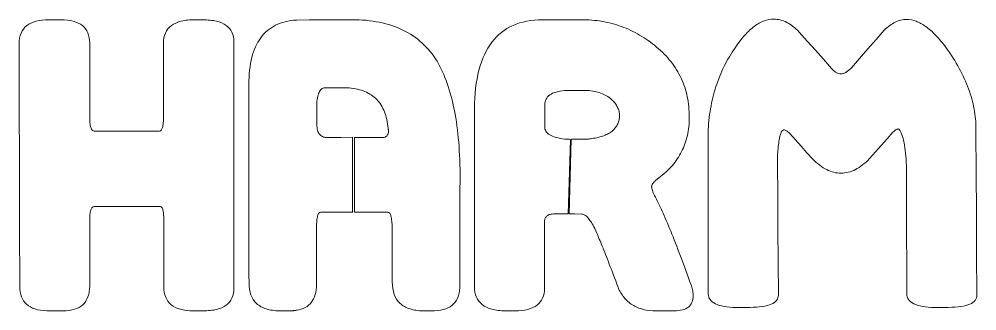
# Model space of a CAD drawing. Header units: millimetres. Extents: x 8 to 95, y 4 to 126.
# Drawn here: x 81.08 to 87.3, y 61.19 to 63.08 of the extents above; entities that cross this region are included whole.
import ezdxf

# ---------------------------------------------------------------- set-up
doc = ezdxf.new("R2010")
doc.units = ezdxf.units.MM
doc.header["$MEASUREMENT"] = 0
doc.layers.add('text outlines', color=7, linetype='Continuous', lineweight=0)

# ---------------------------------------------------------------- blocks, each defined once
blk = doc.blocks.new('Block_12')
at = {"layer": 'text outlines', "color": 7, "lineweight": 9}
for points, knots in [([(81.5366, 61.3486), (81.5365, 61.322), (81.5327, 61.2987), (81.5253, 61.2787), (81.518, 61.2587), (81.507, 61.2421), (81.4924, 61.2287), (81.4779, 61.2154), (81.4597, 61.2054), (81.438, 61.1987), (81.4162, 61.1921), (81.3909, 61.1887), (81.362, 61.1887), (81.362, 61.1887), (81.3361, 61.1887), (81.3361, 61.1887), (81.3361, 61.1887), (81.3103, 61.1887), (81.3103, 61.1887), (81.3103, 61.1887), (81.2844, 61.1887), (81.2844, 61.1887), (81.2844, 61.1887), (81.2586, 61.1887), (81.2586, 61.1887), (81.2293, 61.1898), (81.2037, 61.194), (81.1817, 61.2011), (81.1598, 61.2083), (81.1415, 61.2185), (81.1268, 61.2317), (81.1122, 61.2449), (81.1012, 61.2612), (81.0939, 61.2805), (81.0866, 61.2998), (81.0829, 61.3221), (81.0829, 61.3475), (81.0829, 61.3475), (81.0819, 61.7417), (81.0819, 61.7417), (81.0819, 61.7417), (81.0808, 62.1358), (81.0808, 62.1358), (81.0808, 62.1358), (81.0798, 62.5299), (81.0798, 62.5299), (81.0798, 62.5299), (81.0788, 62.924), (81.0788, 62.924), (81.0788, 62.9499), (81.0828, 62.9726), (81.091, 62.992), (81.0991, 63.0115), (81.1113, 63.0277), (81.1276, 63.0406), (81.1439, 63.0535), (81.1642, 63.0632), (81.1886, 63.0697), (81.2131, 63.0762), (81.2416, 63.0794), (81.2741, 63.0794), (81.2741, 63.0794), (81.2925, 63.0791), (81.2925, 63.0791), (81.2925, 63.0791), (81.3108, 63.0789), (81.3108, 63.0789), (81.3108, 63.0789), (81.3291, 63.0786), (81.3291, 63.0786), (81.3291, 63.0786), (81.3475, 63.0784), (81.3475, 63.0784), (81.379, 63.0784), (81.4066, 63.0752), (81.4302, 63.0689), (81.4539, 63.0626), (81.4736, 63.0532), (81.4893, 63.0406), (81.5051, 63.028), (81.5169, 63.0122), (81.5248, 62.9933), (81.5327, 62.9744), (81.5366, 62.9524), (81.5366, 62.9271), (81.5366, 62.9271), (81.5366, 62.8084), (81.5366, 62.8084), (81.5366, 62.8084), (81.5366, 62.6896), (81.5366, 62.6896), (81.5366, 62.6896), (81.5366, 62.5708), (81.5366, 62.5708), (81.5366, 62.5708), (81.5366, 62.452), (81.5366, 62.452), (81.5366, 62.436), (81.5372, 62.422), (81.5384, 62.41), (81.5395, 62.398), (81.5413, 62.388), (81.5436, 62.38), (81.546, 62.3719), (81.5489, 62.3659), (81.5525, 62.3619), (81.556, 62.3579), (81.5601, 62.3559), (81.5649, 62.3559), (81.5649, 62.3559), (81.6711, 62.3559), (81.6711, 62.3559), (81.6711, 62.3559), (81.7773, 62.3559), (81.7773, 62.3559), (81.7773, 62.3559), (81.8835, 62.3559), (81.8835, 62.3559), (81.8835, 62.3559), (81.9897, 62.3559), (81.9897, 62.3559), (81.994, 62.3559), (81.9979, 62.358), (82.0012, 62.362), (82.0044, 62.366), (82.0072, 62.3721), (82.0093, 62.3802), (82.0115, 62.3883), (82.0131, 62.3984), (82.0142, 62.4106), (82.0153, 62.4227), (82.0158, 62.4369), (82.0158, 62.4531), (82.0158, 62.4531), (82.0158, 62.5711), (82.0158, 62.5711), (82.0158, 62.5711), (82.0158, 62.6891), (82.0158, 62.6891), (82.0158, 62.6891), (82.0158, 62.8071), (82.0158, 62.8071), (82.0158, 62.8071), (82.0158, 62.9251), (82.0158, 62.9251), (82.0158, 62.9508), (82.0201, 62.9733), (82.0286, 62.9926), (82.0372, 63.0119), (82.0499, 63.028), (82.067, 63.0409), (82.0841, 63.0537), (82.1054, 63.0633), (82.1309, 63.0698), (82.1565, 63.0762), (82.1864, 63.0794), (82.2205, 63.0794), (82.2205, 63.0794), (82.2219, 63.0794), (82.2219, 63.0794), (82.2219, 63.0794), (82.2234, 63.0794), (82.2234, 63.0794), (82.2234, 63.0794), (82.2249, 63.0794), (82.2249, 63.0794), (82.2249, 63.0794), (82.2263, 63.0794), (82.2263, 63.0794), (82.2263, 63.0794), (82.236, 63.0791), (82.236, 63.0791), (82.236, 63.0791), (82.2456, 63.0789), (82.2456, 63.0789), (82.2456, 63.0789), (82.2553, 63.0786), (82.2553, 63.0786), (82.2553, 63.0786), (82.2649, 63.0784), (82.2649, 63.0784), (82.2649, 63.0784), (82.2664, 63.0784), (82.2664, 63.0784), (82.2664, 63.0784), (82.2678, 63.0784), (82.2678, 63.0784), (82.2678, 63.0784), (82.2693, 63.0784), (82.2693, 63.0784), (82.2693, 63.0784), (82.2708, 63.0784), (82.2708, 63.0784), (82.3045, 63.0784), (82.3339, 63.0754), (82.3591, 63.0694), (82.3844, 63.0634), (82.4054, 63.0544), (82.4222, 63.0424), (82.439, 63.0305), (82.4517, 63.0155), (82.4601, 62.9976), (82.4685, 62.9796), (82.4727, 62.9586), (82.4727, 62.9347), (82.4727, 62.9347), (82.4727, 62.5347), (82.4727, 62.5347), (82.4727, 62.5347), (82.4727, 62.1348), (82.4727, 62.1348), (82.4727, 62.1348), (82.4727, 61.7348), (82.4727, 61.7348), (82.4727, 61.7348), (82.4727, 61.3348), (82.4727, 61.3348), (82.4727, 61.3105), (82.4685, 61.2892), (82.4601, 61.271), (82.4518, 61.2527), (82.4392, 61.2375), (82.4225, 61.2253), (82.4058, 61.2131), (82.3848, 61.204), (82.3597, 61.1979), (82.3346, 61.1918), (82.3053, 61.1887), (82.2718, 61.1887), (82.2718, 61.1887), (82.2561, 61.1887), (82.2561, 61.1887), (82.2561, 61.1887), (82.2405, 61.1887), (82.2405, 61.1887), (82.2405, 61.1887), (82.2248, 61.1887), (82.2248, 61.1887), (82.2248, 61.1887), (82.2091, 61.1887), (82.2091, 61.1887), (82.1773, 61.1889), (82.1495, 61.1923), (82.1257, 61.199), (82.1018, 61.2057), (82.0819, 61.2156), (82.066, 61.2287), (82.05, 61.2419), (82.0381, 61.2583), (82.03, 61.2779), (82.022, 61.2975), (82.018, 61.3204), (82.0179, 61.3465), (82.0179, 61.3465), (82.0179, 61.4523), (82.0179, 61.4523), (82.0179, 61.4523), (82.0179, 61.558), (82.0179, 61.558), (82.0179, 61.558), (82.0179, 61.6638), (82.0179, 61.6638), (82.0179, 61.6638), (82.0179, 61.7696), (82.0179, 61.7696), (82.0179, 61.7857), (82.0175, 61.7998), (82.0166, 61.8118), (82.0157, 61.8239), (82.0143, 61.8339), (82.0125, 61.842), (82.0107, 61.85), (82.0085, 61.856), (82.0058, 61.86), (82.0032, 61.864), (82.0001, 61.866), (81.9965, 61.866), (81.9965, 61.866), (81.8891, 61.866), (81.8891, 61.866), (81.8891, 61.866), (81.7816, 61.866), (81.7816, 61.866), (81.7816, 61.866), (81.6741, 61.866), (81.6741, 61.866), (81.6741, 61.866), (81.5666, 61.866), (81.5666, 61.866), (81.5616, 61.866), (81.5572, 61.8641), (81.5535, 61.8603), (81.5497, 61.8566), (81.5466, 61.8509), (81.5441, 61.8433), (81.5416, 61.8357), (81.5397, 61.8262), (81.5385, 61.8149), (81.5372, 61.8035), (81.5366, 61.7902), (81.5366, 61.7751), (81.5366, 61.7751), (81.5366, 61.6685), (81.5366, 61.6685), (81.5366, 61.6685), (81.5366, 61.5618), (81.5366, 61.5618), (81.5366, 61.5618), (81.5366, 61.4552), (81.5366, 61.4552), (81.5366, 61.4552), (81.5366, 61.3486), (81.5366, 61.3486)], [0, 0, 0, 0, 1, 1, 1, 2, 2, 2, 3, 3, 3, 4, 4, 4, 5, 5, 5, 6, 6, 6, 7, 7, 7, 8, 8, 8, 9, 9, 9, 10, 10, 10, 11, 11, 11, 12, 12, 12, 13, 13, 13, 14, 14, 14, 15, 15, 15, 16, 16, 16, 17, 17, 17, 18, 18, 18, 19, 19, 19, 20, 20, 20, 21, 21, 21, 22, 22, 22, 23, 23, 23, 24, 24, 24, 25, 25, 25, 26, 26, 26, 27, 27, 27, 28, 28, 28, 29, 29, 29, 30, 30, 30, 31, 31, 31, 32, 32, 32, 33, 33, 33, 34, 34, 34, 35, 35, 35, 36, 36, 36, 37, 37, 37, 38, 38, 38, 39, 39, 39, 40, 40, 40, 41, 41, 41, 42, 42, 42, 43, 43, 43, 44, 44, 44, 45, 45, 45, 46, 46, 46, 47, 47, 47, 48, 48, 48, 49, 49, 49, 50, 50, 50, 51, 51, 51, 52, 52, 52, 53, 53, 53, 54, 54, 54, 55, 55, 55, 56, 56, 56, 57, 57, 57, 58, 58, 58, 59, 59, 59, 60, 60, 60, 61, 61, 61, 62, 62, 62, 63, 63, 63, 64, 64, 64, 65, 65, 65, 66, 66, 66, 67, 67, 67, 68, 68, 68, 69, 69, 69, 70, 70, 70, 71, 71, 71, 72, 72, 72, 73, 73, 73, 74, 74, 74, 75, 75, 75, 76, 76, 76, 77, 77, 77, 78, 78, 78, 79, 79, 79, 80, 80, 80, 81, 81, 81, 82, 82, 82, 83, 83, 83, 84, 84, 84, 85, 85, 85, 86, 86, 86, 87, 87, 87, 88, 88, 88, 89, 89, 89, 90, 90, 90, 91, 91, 91, 92, 92, 92, 93, 93, 93, 94, 94, 94, 95, 95, 95, 96, 96, 96, 97, 97, 97, 98, 98, 98, 99, 99, 99, 100, 100, 100, 101, 101, 101, 102, 102, 102, 103, 103, 103, 104, 104, 104, 104]), ([(83.9323, 62.2839), (83.9261, 62.3578), (83.9168, 62.4265), (83.9044, 62.49), (83.892, 62.5536), (83.8765, 62.612), (83.8579, 62.6653), (83.8393, 62.7185), (83.8176, 62.7667), (83.7928, 62.8096), (83.7648, 62.8546), (83.7323, 62.8939), (83.6951, 62.9277), (83.658, 62.9614), (83.6163, 62.9895), (83.57, 63.012), (83.5238, 63.0344), (83.4729, 63.0513), (83.4175, 63.0625), (83.3621, 63.0738), (83.3021, 63.0794), (83.2375, 63.0794), (83.2375, 63.0794), (83.2332, 63.0794), (83.2332, 63.0794), (83.2332, 63.0794), (83.2289, 63.0794), (83.2289, 63.0794), (83.2289, 63.0794), (83.2245, 63.0794), (83.2245, 63.0794), (83.2245, 63.0794), (83.2202, 63.0794), (83.2202, 63.0794), (83.2202, 63.0794), (83.135, 63.0789), (83.135, 63.0789), (83.135, 63.0789), (83.0497, 63.0784), (83.0497, 63.0784), (83.0497, 63.0784), (82.9644, 63.0778), (82.9644, 63.0778), (82.9644, 63.0778), (82.8792, 63.0773), (82.8792, 63.0773), (82.8277, 63.0738), (82.7826, 63.0624), (82.744, 63.0432), (82.7054, 63.024), (82.6732, 62.997), (82.6474, 62.962), (82.6217, 62.9271), (82.6023, 62.8844), (82.5895, 62.8338), (82.5766, 62.7832), (82.5702, 62.7247), (82.5702, 62.6584), (82.5702, 62.6584), (82.5702, 62.4714), (82.5702, 62.4714), (82.5702, 62.4714), (82.5702, 62.2844), (82.5702, 62.2844), (82.5702, 62.2844), (82.5702, 62.0975), (82.5702, 62.0975), (82.5702, 62.0975), (82.5702, 61.9105), (82.5702, 61.9105), (82.5702, 61.9105), (82.5699, 61.9105), (82.5699, 61.9105), (82.5699, 61.9105), (82.5696, 61.9105), (82.5696, 61.9105), (82.5696, 61.9105), (82.5694, 61.9105), (82.5694, 61.9105), (82.5694, 61.9105), (82.5691, 61.9105), (82.5691, 61.9105), (82.5691, 61.9105), (82.5694, 61.8157), (82.5694, 61.8157), (82.5694, 61.8157), (82.5696, 61.721), (82.5696, 61.721), (82.5696, 61.721), (82.5699, 61.6263), (82.5699, 61.6263), (82.5699, 61.6263), (82.5702, 61.5315), (82.5702, 61.5315), (82.5702, 61.5315), (82.5704, 61.4927), (82.5704, 61.4927), (82.5704, 61.4927), (82.5707, 61.4538), (82.5707, 61.4538), (82.5707, 61.4538), (82.5709, 61.415), (82.5709, 61.415), (82.5709, 61.415), (82.5712, 61.3761), (82.5712, 61.3761), (82.5712, 61.3761), (82.5712, 61.3748), (82.5712, 61.3748), (82.5712, 61.3748), (82.5712, 61.3736), (82.5712, 61.3736), (82.5712, 61.3736), (82.5712, 61.3723), (82.5712, 61.3723), (82.5712, 61.3723), (82.5712, 61.371), (82.5712, 61.371), (82.5712, 61.3412), (82.5753, 61.315), (82.5835, 61.2925), (82.5918, 61.27), (82.6041, 61.2511), (82.6206, 61.2359), (82.6371, 61.2207), (82.6577, 61.2092), (82.6825, 61.2013), (82.7073, 61.1934), (82.7362, 61.1892), (82.7693, 61.1887), (82.7693, 61.1887), (82.7886, 61.1887), (82.7886, 61.1887), (82.7886, 61.1887), (82.8079, 61.1887), (82.8079, 61.1887), (82.8079, 61.1887), (82.8272, 61.1887), (82.8272, 61.1887), (82.8272, 61.1887), (82.8465, 61.1887), (82.8465, 61.1887), (82.8494, 61.1889), (82.8522, 61.1891), (82.8549, 61.1893), (82.8576, 61.1895), (82.8603, 61.1898), (82.8629, 61.1901), (82.8654, 61.1903), (82.8679, 61.1906), (82.8703, 61.191), (82.8728, 61.1914), (82.8751, 61.1917), (82.8775, 61.1922), (82.8775, 61.1922), (82.8779, 61.1922), (82.8779, 61.1922), (82.8779, 61.1922), (82.8783, 61.1922), (82.8783, 61.1922), (82.8783, 61.1922), (82.8787, 61.1922), (82.8787, 61.1922), (82.8787, 61.1922), (82.8792, 61.1922), (82.8792, 61.1922), (82.9008, 61.1957), (82.9197, 61.2018), (82.9359, 61.2105), (82.9521, 61.2192), (82.9656, 61.2305), (82.9764, 61.2445), (82.9872, 61.2584), (82.9952, 61.2749), (83.0006, 61.294), (83.006, 61.3131), (83.0087, 61.3349), (83.0087, 61.3593), (83.0087, 61.3593), (83.0087, 61.3791), (83.0087, 61.3791), (83.0087, 61.3791), (83.0087, 61.3989), (83.0087, 61.3989), (83.0087, 61.3989), (83.0087, 61.4187), (83.0087, 61.4187), (83.0087, 61.4187), (83.0087, 61.4385), (83.0087, 61.4385), (83.0089, 61.4434), (83.009, 61.4484), (83.0092, 61.4534), (83.0093, 61.4584), (83.0094, 61.4635), (83.0095, 61.4686), (83.0096, 61.4738), (83.0096, 61.4789), (83.0097, 61.4841), (83.0097, 61.4893), (83.0097, 61.4946), (83.0097, 61.4998), (83.0097, 61.4998), (83.0097, 61.5578), (83.0097, 61.5578), (83.0097, 61.5578), (83.0097, 61.6157), (83.0097, 61.6157), (83.0097, 61.6157), (83.0097, 61.6737), (83.0097, 61.6737), (83.0097, 61.6737), (83.0097, 61.7317), (83.0097, 61.7317), (83.0097, 61.748), (83.0103, 61.7624), (83.0114, 61.7746), (83.0125, 61.7869), (83.0142, 61.7971), (83.0165, 61.8053), (83.0187, 61.8135), (83.0215, 61.8196), (83.0249, 61.8237), (83.0282, 61.8278), (83.0321, 61.8299), (83.0366, 61.8299), (83.0366, 61.8299), (83.1457, 61.8299), (83.1457, 61.8299), (83.1457, 61.8299), (83.2447, 61.8295), (83.2447, 61.8295), (83.2447, 61.8295), (83.242, 61.8327), (83.242, 61.8327), (83.242, 61.9943), (83.242, 62.1559), (83.242, 62.3175), (83.242, 62.3175), (83.169, 62.3146), (83.169, 62.3146), (83.169, 62.3146), (83.0762, 62.3146), (83.0762, 62.3146), (83.0658, 62.3146), (83.0566, 62.3163), (83.0487, 62.3198), (83.0408, 62.3233), (83.0341, 62.3285), (83.0287, 62.3355), (83.0233, 62.3425), (83.0192, 62.3512), (83.0163, 62.3617), (83.0134, 62.3721), (83.0118, 62.3843), (83.0115, 62.3983), (83.0115, 62.3983), (83.0112, 62.4223), (83.0112, 62.4223), (83.0112, 62.4223), (83.011, 62.4464), (83.011, 62.4464), (83.011, 62.4464), (83.0107, 62.4704), (83.0107, 62.4704), (83.0107, 62.4704), (83.0104, 62.4944), (83.0104, 62.4944), (83.0104, 62.4944), (83.0104, 62.4976), (83.0104, 62.4976), (83.0104, 62.4976), (83.0104, 62.5008), (83.0104, 62.5008), (83.0104, 62.5008), (83.0104, 62.504), (83.0104, 62.504), (83.0104, 62.504), (83.0104, 62.5072), (83.0104, 62.5072), (83.0106, 62.5272), (83.0117, 62.545), (83.0137, 62.5604), (83.0158, 62.5758), (83.0187, 62.5889), (83.0226, 62.5997), (83.0265, 62.6104), (83.0313, 62.6189), (83.037, 62.625), (83.0427, 62.6311), (83.0494, 62.6349), (83.0569, 62.6364), (83.0569, 62.6364), (83.0978, 62.6364), (83.0978, 62.6364), (83.0978, 62.6364), (83.1386, 62.6364), (83.1386, 62.6364), (83.1386, 62.6364), (83.1794, 62.6364), (83.1794, 62.6364), (83.1794, 62.6364), (83.2202, 62.6364), (83.2202, 62.6364), (83.259, 62.6332), (83.2934, 62.6253), (83.3233, 62.6127), (83.3533, 62.6001), (83.3789, 62.5829), (83.4, 62.5609), (83.4212, 62.5389), (83.438, 62.5123), (83.4503, 62.4809), (83.4627, 62.4496), (83.4706, 62.4135), (83.4741, 62.3728), (83.4745, 62.3713), (83.4748, 62.3697), (83.4751, 62.3682), (83.4753, 62.3667), (83.4755, 62.3653), (83.4757, 62.3639), (83.4759, 62.3624), (83.476, 62.3611), (83.4761, 62.3597), (83.4762, 62.3584), (83.4762, 62.3571), (83.4762, 62.3559), (83.4762, 62.3502), (83.4756, 62.3451), (83.4744, 62.3406), (83.4732, 62.336), (83.4714, 62.332), (83.469, 62.3285), (83.4666, 62.3251), (83.4636, 62.3222), (83.4599, 62.3199), (83.4563, 62.3176), (83.4521, 62.3158), (83.4473, 62.3146), (83.4473, 62.3146), (83.3545, 62.3146), (83.3545, 62.3146), (83.3545, 62.3146), (83.2618, 62.3146), (83.2618, 62.3146), (83.2618, 62.3146), (83.2556, 62.3146), (83.2556, 62.3146), (83.2556, 62.153), (83.2556, 61.9914), (83.2556, 61.8299), (83.2556, 61.8299), (83.364, 61.8299), (83.364, 61.8299), (83.364, 61.8299), (83.4731, 61.8299), (83.4731, 61.8299), (83.4773, 61.8292), (83.4811, 61.8266), (83.4843, 61.822), (83.4875, 61.8175), (83.4903, 61.8111), (83.4925, 61.8027), (83.4948, 61.7944), (83.4966, 61.7841), (83.4979, 61.7719), (83.4992, 61.7597), (83.5, 61.7456), (83.5003, 61.7296), (83.5003, 61.7296), (83.5006, 61.6412), (83.5006, 61.6412), (83.5006, 61.6412), (83.5008, 61.5529), (83.5008, 61.5529), (83.5008, 61.5529), (83.5011, 61.4645), (83.5011, 61.4645), (83.5011, 61.4645), (83.5014, 61.3761), (83.5014, 61.3761), (83.5014, 61.3455), (83.5055, 61.3186), (83.5139, 61.2954), (83.5222, 61.2723), (83.5348, 61.2529), (83.5515, 61.2372), (83.5683, 61.2216), (83.5892, 61.2097), (83.6143, 61.2016), (83.6394, 61.1936), (83.6687, 61.1892), (83.7022, 61.1887), (83.7022, 61.1887), (83.7206, 61.1887), (83.7206, 61.1887), (83.7206, 61.1887), (83.7389, 61.1887), (83.7389, 61.1887), (83.7389, 61.1887), (83.7572, 61.1887), (83.7572, 61.1887), (83.7572, 61.1887), (83.7756, 61.1887), (83.7756, 61.1887), (83.8032, 61.1897), (83.8272, 61.1939), (83.8479, 61.2015), (83.8685, 61.209), (83.8857, 61.2199), (83.8994, 61.2341), (83.9132, 61.2483), (83.9235, 61.2658), (83.9303, 61.2866), (83.9372, 61.3075), (83.9406, 61.3317), (83.9406, 61.3593), (83.9406, 61.3593), (83.9406, 61.5203), (83.9406, 61.5203), (83.9406, 61.5203), (83.9406, 61.6814), (83.9406, 61.6814), (83.9406, 61.6814), (83.9406, 61.8424), (83.9406, 61.8424), (83.9406, 61.8424), (83.9406, 62.0035), (83.9406, 62.0035), (83.9408, 62.0072), (83.9409, 62.0109), (83.9411, 62.0145), (83.9412, 62.0182), (83.9413, 62.0218), (83.9414, 62.0255), (83.9415, 62.0291), (83.9415, 62.0327), (83.9416, 62.0362), (83.9416, 62.0398), (83.9416, 62.0434), (83.9416, 62.0469), (83.9416, 62.131), (83.9385, 62.21), (83.9323, 62.2839)], [0, 0, 0, 0, 1, 1, 1, 2, 2, 2, 3, 3, 3, 4, 4, 4, 5, 5, 5, 6, 6, 6, 7, 7, 7, 8, 8, 8, 9, 9, 9, 10, 10, 10, 11, 11, 11, 12, 12, 12, 13, 13, 13, 14, 14, 14, 15, 15, 15, 16, 16, 16, 17, 17, 17, 18, 18, 18, 19, 19, 19, 20, 20, 20, 21, 21, 21, 22, 22, 22, 23, 23, 23, 24, 24, 24, 25, 25, 25, 26, 26, 26, 27, 27, 27, 28, 28, 28, 29, 29, 29, 30, 30, 30, 31, 31, 31, 32, 32, 32, 33, 33, 33, 34, 34, 34, 35, 35, 35, 36, 36, 36, 37, 37, 37, 38, 38, 38, 39, 39, 39, 40, 40, 40, 41, 41, 41, 42, 42, 42, 43, 43, 43, 44, 44, 44, 45, 45, 45, 46, 46, 46, 47, 47, 47, 48, 48, 48, 49, 49, 49, 50, 50, 50, 51, 51, 51, 52, 52, 52, 53, 53, 53, 54, 54, 54, 55, 55, 55, 56, 56, 56, 57, 57, 57, 58, 58, 58, 59, 59, 59, 60, 60, 60, 61, 61, 61, 62, 62, 62, 63, 63, 63, 64, 64, 64, 65, 65, 65, 66, 66, 66, 67, 67, 67, 68, 68, 68, 69, 69, 69, 70, 70, 70, 71, 71, 71, 72, 72, 72, 73, 73, 73, 74, 74, 74, 75, 75, 75, 76, 76, 76, 77, 77, 77, 78, 78, 78, 79, 79, 79, 80, 80, 80, 81, 81, 81, 82, 82, 82, 83, 83, 83, 84, 84, 84, 85, 85, 85, 86, 86, 86, 87, 87, 87, 88, 88, 88, 89, 89, 89, 90, 90, 90, 91, 91, 91, 92, 92, 92, 93, 93, 93, 94, 94, 94, 95, 95, 95, 96, 96, 96, 97, 97, 97, 98, 98, 98, 99, 99, 99, 100, 100, 100, 101, 101, 101, 102, 102, 102, 103, 103, 103, 104, 104, 104, 105, 105, 105, 106, 106, 106, 107, 107, 107, 108, 108, 108, 109, 109, 109, 110, 110, 110, 111, 111, 111, 112, 112, 112, 113, 113, 113, 114, 114, 114, 115, 115, 115, 116, 116, 116, 117, 117, 117, 118, 118, 118, 119, 119, 119, 120, 120, 120, 121, 121, 121, 122, 122, 122, 123, 123, 123, 124, 124, 124, 125, 125, 125, 126, 126, 126, 127, 127, 127, 128, 128, 128, 129, 129, 129, 130, 130, 130, 131, 131, 131, 132, 132, 132, 133, 133, 133, 134, 134, 134, 135, 135, 135, 136, 136, 136, 137, 137, 137, 138, 138, 138, 139, 139, 139, 140, 140, 140, 141, 141, 141, 142, 142, 142, 143, 143, 143, 144, 144, 144, 145, 145, 145, 146, 146, 146, 147, 147, 147, 148, 148, 148, 148]), ([(85.4537, 61.302), (85.4532, 61.307), (85.4525, 61.3123), (85.4515, 61.3177), (85.4505, 61.323), (85.4493, 61.3286), (85.4478, 61.3342), (85.4464, 61.3399), (85.4447, 61.3457), (85.4427, 61.3517), (85.418, 61.421), (85.3946, 61.4852), (85.3723, 61.5442), (85.3501, 61.6033), (85.329, 61.6572), (85.3091, 61.706), (85.2893, 61.7547), (85.2706, 61.7984), (85.2531, 61.8369), (85.2356, 61.8754), (85.2193, 61.9088), (85.2043, 61.937), (85.201, 61.9429), (85.1982, 61.9486), (85.1957, 61.954), (85.1933, 61.9593), (85.1913, 61.9644), (85.1897, 61.9692), (85.1881, 61.9739), (85.1869, 61.9784), (85.1861, 61.9825), (85.1854, 61.9866), (85.185, 61.9904), (85.185, 61.9938), (85.185, 61.995), (85.185, 61.996), (85.185, 61.997), (85.1851, 61.998), (85.1852, 61.999), (85.1853, 61.9998), (85.1855, 62.0007), (85.1856, 62.0015), (85.1858, 62.0023), (85.1861, 62.0031), (85.1864, 62.0038), (85.1867, 62.0045), (85.1882, 62.0081), (85.1902, 62.0117), (85.1927, 62.0154), (85.1953, 62.0191), (85.1983, 62.0229), (85.2019, 62.0267), (85.2056, 62.0306), (85.2097, 62.0346), (85.2144, 62.0386), (85.2191, 62.0427), (85.2243, 62.0468), (85.2301, 62.051), (85.2633, 62.0758), (85.2923, 62.1025), (85.3172, 62.1311), (85.3421, 62.1598), (85.3628, 62.1905), (85.3794, 62.2231), (85.396, 62.2558), (85.4085, 62.2904), (85.4168, 62.327), (85.4251, 62.3636), (85.4292, 62.4022), (85.4292, 62.4427), (85.4292, 62.4427), (85.4292, 62.4438), (85.4292, 62.4438), (85.4292, 62.4438), (85.4292, 62.4448), (85.4292, 62.4448), (85.4292, 62.4448), (85.4292, 62.4458), (85.4292, 62.4458), (85.4292, 62.4458), (85.4292, 62.4469), (85.4292, 62.4469), (85.4292, 62.493), (85.4248, 62.5372), (85.416, 62.5792), (85.4071, 62.6213), (85.3939, 62.6613), (85.3762, 62.6992), (85.3585, 62.7372), (85.3364, 62.773), (85.3099, 62.8068), (85.2834, 62.8406), (85.2524, 62.8723), (85.217, 62.902), (85.1817, 62.9316), (85.1451, 62.9575), (85.1071, 62.9797), (85.0691, 63.0019), (85.0298, 63.0204), (84.9891, 63.0351), (84.9484, 63.0499), (84.9064, 63.061), (84.863, 63.0683), (84.8197, 63.0757), (84.7749, 63.0794), (84.7289, 63.0794), (84.7289, 63.0794), (84.6671, 63.0791), (84.6671, 63.0791), (84.6671, 63.0791), (84.6053, 63.0789), (84.6053, 63.0789), (84.6053, 63.0789), (84.5436, 63.0786), (84.5436, 63.0786), (84.5436, 63.0786), (84.4818, 63.0784), (84.4818, 63.0784), (84.4818, 63.0784), (84.4805, 63.0784), (84.4805, 63.0784), (84.4805, 63.0784), (84.4793, 63.0784), (84.4793, 63.0784), (84.4793, 63.0784), (84.478, 63.0784), (84.478, 63.0784), (84.478, 63.0784), (84.4767, 63.0784), (84.4767, 63.0784), (84.4038, 63.0784), (84.3399, 63.0663), (84.2851, 63.0421), (84.2302, 63.018), (84.1844, 62.9817), (84.1475, 62.9334), (84.1106, 62.8851), (84.0828, 62.8247), (84.0639, 62.7522), (84.045, 62.6797), (84.0352, 62.5952), (84.0343, 62.4986), (84.0343, 62.4986), (84.0343, 62.2105), (84.0343, 62.2105), (84.0343, 62.2105), (84.0343, 61.9225), (84.0343, 61.9225), (84.0343, 61.9225), (84.0343, 61.6345), (84.0343, 61.6345), (84.0343, 61.6345), (84.0343, 61.3465), (84.0343, 61.3465), (84.0345, 61.3206), (84.0388, 61.2979), (84.0473, 61.2783), (84.0558, 61.2588), (84.0684, 61.2424), (84.0852, 61.2293), (84.102, 61.2161), (84.1229, 61.2061), (84.1479, 61.1994), (84.173, 61.1926), (84.2022, 61.1891), (84.2355, 61.1887), (84.2355, 61.1887), (84.2507, 61.1887), (84.2507, 61.1887), (84.2507, 61.1887), (84.2658, 61.1887), (84.2658, 61.1887), (84.2658, 61.1887), (84.281, 61.1887), (84.281, 61.1887), (84.281, 61.1887), (84.2961, 61.1887), (84.2961, 61.1887), (84.3284, 61.1887), (84.3565, 61.1918), (84.3807, 61.198), (84.4049, 61.2042), (84.425, 61.2135), (84.4411, 61.2258), (84.4572, 61.2382), (84.4693, 61.2536), (84.4773, 61.2721), (84.4854, 61.2907), (84.4894, 61.3122), (84.4894, 61.3369), (84.4894, 61.3369), (84.4894, 61.4453), (84.4894, 61.4453), (84.4894, 61.4453), (84.4894, 61.5537), (84.4894, 61.5537), (84.4894, 61.5537), (84.4894, 61.6622), (84.4894, 61.6622), (84.4894, 61.6622), (84.4894, 61.7706), (84.4894, 61.7706), (84.4896, 61.7784), (84.4911, 61.7853), (84.4939, 61.7912), (84.4967, 61.7971), (84.5008, 61.8021), (84.5063, 61.806), (84.5118, 61.81), (84.5186, 61.813), (84.5267, 61.8151), (84.5349, 61.8172), (84.5444, 61.8183), (84.5552, 61.8185), (84.5552, 61.8185), (84.5991, 61.8182), (84.5991, 61.8182), (84.5991, 61.8182), (84.6431, 61.818), (84.6431, 61.818), (84.6431, 61.818), (84.6431, 61.818), (84.6431, 61.818), (84.6431, 61.818), (84.658, 62.3001), (84.658, 62.3001), (84.658, 62.3001), (84.65, 62.3036), (84.65, 62.3036), (84.65, 62.3036), (84.6217, 62.3039), (84.6217, 62.3039), (84.5998, 62.3064), (84.5807, 62.31), (84.5643, 62.3146), (84.5479, 62.3192), (84.5342, 62.3248), (84.5233, 62.3316), (84.5123, 62.3383), (84.5041, 62.346), (84.4987, 62.3549), (84.4932, 62.3637), (84.4905, 62.3736), (84.4905, 62.3845), (84.4905, 62.3845), (84.4905, 62.4197), (84.4905, 62.4197), (84.4905, 62.4197), (84.4905, 62.4548), (84.4905, 62.4548), (84.4905, 62.4548), (84.4905, 62.4899), (84.4905, 62.4899), (84.4905, 62.4899), (84.4905, 62.5251), (84.4905, 62.5251), (84.4907, 62.539), (84.4936, 62.5515), (84.4992, 62.5624), (84.5048, 62.5732), (84.513, 62.5826), (84.5239, 62.5905), (84.5348, 62.5984), (84.5483, 62.6047), (84.5644, 62.6095), (84.5806, 62.6144), (84.5993, 62.6177), (84.6207, 62.6195), (84.6207, 62.6195), (84.6574, 62.6195), (84.6574, 62.6195), (84.6574, 62.6195), (84.6941, 62.6195), (84.6941, 62.6195), (84.6941, 62.6195), (84.7307, 62.6195), (84.7307, 62.6195), (84.7307, 62.6195), (84.7674, 62.6195), (84.7674, 62.6195), (84.7835, 62.6187), (84.7989, 62.6169), (84.8135, 62.6141), (84.8282, 62.6113), (84.8421, 62.6075), (84.8552, 62.6026), (84.8683, 62.5978), (84.8807, 62.5919), (84.8923, 62.585), (84.9039, 62.5781), (84.9148, 62.5702), (84.9249, 62.5613), (84.9334, 62.5535), (84.9409, 62.5455), (84.9473, 62.5372), (84.9537, 62.5289), (84.959, 62.5203), (84.9633, 62.5115), (84.9676, 62.5026), (84.9708, 62.4936), (84.973, 62.4842), (84.9751, 62.4749), (84.9762, 62.4653), (84.9762, 62.4555), (84.9762, 62.4461), (84.9753, 62.437), (84.9734, 62.4283), (84.9716, 62.4195), (84.9688, 62.4111), (84.9651, 62.403), (84.9614, 62.3949), (84.9568, 62.3871), (84.9512, 62.3796), (84.9457, 62.3721), (84.9392, 62.3649), (84.9318, 62.358), (84.9238, 62.3516), (84.9151, 62.3458), (84.9056, 62.3405), (84.896, 62.3352), (84.8857, 62.3304), (84.8745, 62.3262), (84.8634, 62.322), (84.8513, 62.3183), (84.8385, 62.3152), (84.8257, 62.312), (84.812, 62.3094), (84.7974, 62.3074), (84.7924, 62.3066), (84.7874, 62.3059), (84.7823, 62.3053), (84.7772, 62.3048), (84.772, 62.3043), (84.7668, 62.3039), (84.7616, 62.3036), (84.7563, 62.3033), (84.751, 62.3031), (84.7456, 62.303), (84.7402, 62.3029), (84.7347, 62.3029), (84.7347, 62.3029), (84.7065, 62.3031), (84.7065, 62.3031), (84.7065, 62.3031), (84.6782, 62.3034), (84.6782, 62.3034), (84.6782, 62.3034), (84.6629, 62.3035), (84.6629, 62.3035), (84.6629, 62.3035), (84.65, 61.8179), (84.65, 61.8179), (84.65, 61.8179), (84.687, 61.8177), (84.687, 61.8177), (84.687, 61.8177), (84.7309, 61.8175), (84.7309, 61.8175), (84.7363, 61.8175), (84.7419, 61.8159), (84.7477, 61.8129), (84.7535, 61.8098), (84.7594, 61.8052), (84.7655, 61.7992), (84.7717, 61.7931), (84.7779, 61.7854), (84.7844, 61.7763), (84.7909, 61.7672), (84.7975, 61.7566), (84.8043, 61.7444), (84.8108, 61.7325), (84.819, 61.7152), (84.829, 61.6926), (84.839, 61.6699), (84.8507, 61.6418), (84.8642, 61.6083), (84.8778, 61.5748), (84.8931, 61.5358), (84.9101, 61.4915), (84.9272, 61.4472), (84.946, 61.3975), (84.9666, 61.3424), (84.9772, 61.3168), (84.9903, 61.2944), (85.0059, 61.2752), (85.0215, 61.256), (85.0397, 61.24), (85.0604, 61.2272), (85.081, 61.2144), (85.1042, 61.2047), (85.1299, 61.1984), (85.1556, 61.1919), (85.1839, 61.1887), (85.2146, 61.1887), (85.2146, 61.1887), (85.2436, 61.1887), (85.2436, 61.1887), (85.2436, 61.1887), (85.2727, 61.1887), (85.2727, 61.1887), (85.2727, 61.1887), (85.3017, 61.1887), (85.3017, 61.1887), (85.3017, 61.1887), (85.3307, 61.1887), (85.3307, 61.1887), (85.3513, 61.1887), (85.3693, 61.1908), (85.3848, 61.1949), (85.4002, 61.199), (85.4131, 61.2052), (85.4234, 61.2134), (85.4337, 61.2217), (85.4415, 61.2319), (85.4466, 61.2442), (85.4518, 61.2566), (85.4544, 61.2709), (85.4544, 61.2873), (85.4544, 61.292), (85.4542, 61.2969), (85.4537, 61.302)], [0, 0, 0, 0, 1, 1, 1, 2, 2, 2, 3, 3, 3, 4, 4, 4, 5, 5, 5, 6, 6, 6, 7, 7, 7, 8, 8, 8, 9, 9, 9, 10, 10, 10, 11, 11, 11, 12, 12, 12, 13, 13, 13, 14, 14, 14, 15, 15, 15, 16, 16, 16, 17, 17, 17, 18, 18, 18, 19, 19, 19, 20, 20, 20, 21, 21, 21, 22, 22, 22, 23, 23, 23, 24, 24, 24, 25, 25, 25, 26, 26, 26, 27, 27, 27, 28, 28, 28, 29, 29, 29, 30, 30, 30, 31, 31, 31, 32, 32, 32, 33, 33, 33, 34, 34, 34, 35, 35, 35, 36, 36, 36, 37, 37, 37, 38, 38, 38, 39, 39, 39, 40, 40, 40, 41, 41, 41, 42, 42, 42, 43, 43, 43, 44, 44, 44, 45, 45, 45, 46, 46, 46, 47, 47, 47, 48, 48, 48, 49, 49, 49, 50, 50, 50, 51, 51, 51, 52, 52, 52, 53, 53, 53, 54, 54, 54, 55, 55, 55, 56, 56, 56, 57, 57, 57, 58, 58, 58, 59, 59, 59, 60, 60, 60, 61, 61, 61, 62, 62, 62, 63, 63, 63, 64, 64, 64, 65, 65, 65, 66, 66, 66, 67, 67, 67, 68, 68, 68, 69, 69, 69, 70, 70, 70, 71, 71, 71, 72, 72, 72, 73, 73, 73, 74, 74, 74, 75, 75, 75, 76, 76, 76, 77, 77, 77, 78, 78, 78, 79, 79, 79, 80, 80, 80, 81, 81, 81, 82, 82, 82, 83, 83, 83, 84, 84, 84, 85, 85, 85, 86, 86, 86, 87, 87, 87, 88, 88, 88, 89, 89, 89, 90, 90, 90, 91, 91, 91, 92, 92, 92, 93, 93, 93, 94, 94, 94, 95, 95, 95, 96, 96, 96, 97, 97, 97, 98, 98, 98, 99, 99, 99, 100, 100, 100, 101, 101, 101, 102, 102, 102, 103, 103, 103, 104, 104, 104, 105, 105, 105, 106, 106, 106, 107, 107, 107, 108, 108, 108, 109, 109, 109, 110, 110, 110, 111, 111, 111, 112, 112, 112, 113, 113, 113, 114, 114, 114, 115, 115, 115, 116, 116, 116, 117, 117, 117, 118, 118, 118, 119, 119, 119, 120, 120, 120, 121, 121, 121, 122, 122, 122, 123, 123, 123, 124, 124, 124, 125, 125, 125, 126, 126, 126, 127, 127, 127, 128, 128, 128, 129, 129, 129, 130, 130, 130, 131, 131, 131, 132, 132, 132, 133, 133, 133, 134, 134, 134, 135, 135, 135, 136, 136, 136, 137, 137, 137, 138, 138, 138, 139, 139, 139, 140, 140, 140, 140]), ([(86.8393, 62.0679), (86.8393, 62.0679), (86.8393, 62.0725), (86.8393, 62.0725), (86.8393, 62.0725), (86.8393, 62.077), (86.8393, 62.077), (86.8393, 62.077), (86.8393, 62.0816), (86.8393, 62.0816), (86.8393, 62.0816), (86.8393, 62.0862), (86.8393, 62.0862), (86.8393, 62.1179), (86.8385, 62.1472), (86.8369, 62.1742), (86.8352, 62.2012), (86.8327, 62.2259), (86.8295, 62.2482), (86.8262, 62.2705), (86.822, 62.2904), (86.8171, 62.3081), (86.8121, 62.3257), (86.8063, 62.3409), (86.7997, 62.3539), (86.7982, 62.3564), (86.7968, 62.3587), (86.7954, 62.3607), (86.7939, 62.3627), (86.7925, 62.3643), (86.7912, 62.3657), (86.7898, 62.367), (86.7884, 62.368), (86.7871, 62.3687), (86.7858, 62.3694), (86.7845, 62.3697), (86.7832, 62.3697), (86.7813, 62.3697), (86.7792, 62.3693), (86.7769, 62.3684), (86.7746, 62.3676), (86.7722, 62.3663), (86.7695, 62.3646), (86.7669, 62.3629), (86.764, 62.3608), (86.761, 62.3582), (86.758, 62.3557), (86.7548, 62.3527), (86.7515, 62.3494), (86.7515, 62.3494), (86.7136, 62.3063), (86.7136, 62.3063), (86.7136, 62.3063), (86.6757, 62.2633), (86.6757, 62.2633), (86.6757, 62.2633), (86.6378, 62.2202), (86.6378, 62.2202), (86.6378, 62.2202), (86.5999, 62.1771), (86.5999, 62.1771), (86.5847, 62.1615), (86.5695, 62.1477), (86.5542, 62.1359), (86.5389, 62.1241), (86.5235, 62.1143), (86.5081, 62.1064), (86.4926, 62.0985), (86.4771, 62.0926), (86.4614, 62.0887), (86.4458, 62.0847), (86.43, 62.0827), (86.4142, 62.0827), (86.3988, 62.0827), (86.3834, 62.0846), (86.368, 62.0884), (86.3527, 62.0922), (86.3373, 62.0979), (86.322, 62.1055), (86.3067, 62.1131), (86.2915, 62.1226), (86.2763, 62.134), (86.2611, 62.1455), (86.246, 62.1588), (86.2309, 62.174), (86.2309, 62.174), (86.1934, 62.2155), (86.1934, 62.2155), (86.1934, 62.2155), (86.156, 62.2571), (86.156, 62.2571), (86.156, 62.2571), (86.1185, 62.2986), (86.1185, 62.2986), (86.1185, 62.2986), (86.0811, 62.3401), (86.0811, 62.3401), (86.0772, 62.3441), (86.0735, 62.3477), (86.0701, 62.3507), (86.0666, 62.3537), (86.0634, 62.3562), (86.0603, 62.3582), (86.0573, 62.3602), (86.0545, 62.3617), (86.0518, 62.3627), (86.0492, 62.3637), (86.0468, 62.3642), (86.0445, 62.3642), (86.0431, 62.3642), (86.0416, 62.3639), (86.0401, 62.3632), (86.0386, 62.3626), (86.037, 62.3616), (86.0355, 62.3603), (86.0339, 62.359), (86.0324, 62.3573), (86.0308, 62.3553), (86.0292, 62.3533), (86.0276, 62.351), (86.0259, 62.3483), (86.022, 62.3367), (86.0185, 62.3241), (86.0155, 62.3106), (86.0125, 62.297), (86.01, 62.2825), (86.0079, 62.267), (86.0059, 62.2515), (86.0044, 62.235), (86.0034, 62.2175), (86.0023, 62.2001), (86.0018, 62.1817), (86.0018, 62.1623), (86.0018, 62.1623), (86.0018, 62.1581), (86.0018, 62.1581), (86.0018, 62.1581), (86.0018, 62.1539), (86.0018, 62.1539), (86.0018, 62.1539), (86.0018, 62.1497), (86.0018, 62.1497), (86.0018, 62.1497), (86.0018, 62.1454), (86.0018, 62.1454), (86.0018, 62.1454), (86.0033, 61.933), (86.0033, 61.933), (86.0033, 61.933), (86.0047, 61.7207), (86.0047, 61.7207), (86.0047, 61.7207), (86.0062, 61.5083), (86.0062, 61.5083), (86.0062, 61.5083), (86.0077, 61.2959), (86.0077, 61.2959), (86.0077, 61.2959), (86.0077, 61.2945), (86.0077, 61.2945), (86.0077, 61.2945), (86.0077, 61.2931), (86.0077, 61.2931), (86.0077, 61.2931), (86.0077, 61.2917), (86.0077, 61.2917), (86.0077, 61.2917), (86.0077, 61.2904), (86.0077, 61.2904), (86.0077, 61.2775), (86.0038, 61.2662), (85.9961, 61.2565), (85.9884, 61.2468), (85.9768, 61.2386), (85.9614, 61.232), (85.9459, 61.2254), (85.9266, 61.2203), (85.9035, 61.2169), (85.8803, 61.2134), (85.8532, 61.2115), (85.8223, 61.2111), (85.8223, 61.2111), (85.8005, 61.2109), (85.8005, 61.2109), (85.8005, 61.2109), (85.7787, 61.2106), (85.7787, 61.2106), (85.7787, 61.2106), (85.757, 61.2103), (85.757, 61.2103), (85.757, 61.2103), (85.7352, 61.2101), (85.7352, 61.2101), (85.7048, 61.2108), (85.6782, 61.2131), (85.6554, 61.2172), (85.6326, 61.2212), (85.6136, 61.227), (85.5984, 61.2344), (85.5833, 61.2418), (85.5719, 61.2509), (85.5643, 61.2616), (85.5567, 61.2724), (85.5529, 61.2848), (85.5529, 61.299), (85.5529, 61.299), (85.5524, 61.5608), (85.5524, 61.5608), (85.5524, 61.5608), (85.5519, 61.8226), (85.5519, 61.8226), (85.5519, 61.8226), (85.5514, 62.0845), (85.5514, 62.0845), (85.5514, 62.0845), (85.5509, 62.3463), (85.5509, 62.3463), (85.5533, 62.3998), (85.5588, 62.4514), (85.5673, 62.5011), (85.5759, 62.5508), (85.5875, 62.5986), (85.6023, 62.6445), (85.617, 62.6904), (85.6348, 62.7345), (85.6557, 62.7766), (85.6766, 62.8188), (85.7005, 62.8591), (85.7276, 62.8975), (85.7483, 62.9284), (85.7691, 62.9555), (85.7899, 62.9786), (85.8107, 63.0018), (85.8315, 63.0211), (85.8524, 63.0365), (85.8732, 63.052), (85.8941, 63.0636), (85.915, 63.0713), (85.9359, 63.079), (85.9568, 63.0828), (85.9777, 63.0828), (85.9919, 63.0828), (86.006, 63.0811), (86.02, 63.0776), (86.0339, 63.0741), (86.0478, 63.0689), (86.0615, 63.0619), (86.0753, 63.0549), (86.089, 63.0462), (86.1025, 63.0358), (86.1161, 63.0253), (86.1296, 63.0131), (86.1431, 62.9991), (86.1431, 62.9991), (86.1954, 62.9401), (86.1954, 62.9401), (86.1954, 62.9401), (86.2478, 62.8811), (86.2478, 62.8811), (86.2478, 62.8811), (86.3002, 62.8221), (86.3002, 62.8221), (86.3002, 62.8221), (86.3525, 62.7631), (86.3525, 62.7631), (86.3577, 62.7572), (86.3628, 62.752), (86.368, 62.7475), (86.3731, 62.743), (86.3782, 62.7393), (86.3833, 62.7363), (86.3884, 62.7333), (86.3934, 62.7311), (86.3985, 62.7296), (86.4035, 62.7281), (86.4085, 62.7273), (86.4135, 62.7273), (86.4186, 62.7273), (86.4238, 62.7281), (86.4293, 62.7298), (86.4347, 62.7315), (86.4402, 62.734), (86.446, 62.7374), (86.4517, 62.7407), (86.4576, 62.7449), (86.4636, 62.75), (86.4696, 62.755), (86.4758, 62.7609), (86.4821, 62.7676), (86.4821, 62.7676), (86.5354, 62.8284), (86.5354, 62.8284), (86.5354, 62.8284), (86.5887, 62.8892), (86.5887, 62.8892), (86.5887, 62.8892), (86.642, 62.95), (86.642, 62.95), (86.642, 62.95), (86.6953, 63.0108), (86.6953, 63.0108), (86.7069, 63.0225), (86.7187, 63.0327), (86.7305, 63.0414), (86.7424, 63.0501), (86.7543, 63.0574), (86.7664, 63.0632), (86.7785, 63.0691), (86.7907, 63.0735), (86.803, 63.0764), (86.8153, 63.0793), (86.8278, 63.0808), (86.8403, 63.0808), (86.8606, 63.0808), (86.8811, 63.0769), (86.9019, 63.0693), (86.9227, 63.0616), (86.9438, 63.0502), (86.9651, 63.0349), (86.9864, 63.0196), (87.0081, 63.0005), (87.0299, 62.9776), (87.0518, 62.9547), (87.0739, 62.928), (87.0963, 62.8975), (87.1286, 62.8525), (87.1569, 62.8078), (87.1811, 62.7634), (87.2054, 62.719), (87.2256, 62.6748), (87.2417, 62.6309), (87.2579, 62.587), (87.27, 62.5434), (87.2781, 62.5), (87.2862, 62.4566), (87.2903, 62.4135), (87.2903, 62.3707), (87.2903, 62.3707), (87.2903, 62.3657), (87.2903, 62.3657), (87.2903, 62.3657), (87.2903, 62.3606), (87.2903, 62.3606), (87.2903, 62.3606), (87.2903, 62.3555), (87.2903, 62.3555), (87.2903, 62.3555), (87.2903, 62.3504), (87.2903, 62.3504), (87.2903, 62.3504), (87.2917, 62.0868), (87.2917, 62.0868), (87.2917, 62.0868), (87.2932, 61.8231), (87.2932, 61.8231), (87.2932, 61.8231), (87.2947, 61.5595), (87.2947, 61.5595), (87.2947, 61.5595), (87.2961, 61.2959), (87.2961, 61.2959), (87.2961, 61.2959), (87.2961, 61.2945), (87.2961, 61.2945), (87.2961, 61.2945), (87.2961, 61.2931), (87.2961, 61.2931), (87.2961, 61.2931), (87.2961, 61.2917), (87.2961, 61.2917), (87.2961, 61.2917), (87.2961, 61.2904), (87.2961, 61.2904), (87.2961, 61.2775), (87.2923, 61.2662), (87.2846, 61.2565), (87.2769, 61.2468), (87.2653, 61.2386), (87.2498, 61.232), (87.2344, 61.2254), (87.2151, 61.2203), (87.1919, 61.2169), (87.1688, 61.2134), (87.1417, 61.2115), (87.1108, 61.2111), (87.1108, 61.2111), (87.089, 61.2109), (87.089, 61.2109), (87.089, 61.2109), (87.0672, 61.2106), (87.0672, 61.2106), (87.0672, 61.2106), (87.0454, 61.2103), (87.0454, 61.2103), (87.0454, 61.2103), (87.0236, 61.2101), (87.0236, 61.2101), (86.9932, 61.2108), (86.9666, 61.2131), (86.9438, 61.2172), (86.9211, 61.2212), (86.9021, 61.227), (86.8869, 61.2344), (86.8717, 61.2418), (86.8603, 61.2509), (86.8528, 61.2616), (86.8452, 61.2724), (86.8414, 61.2848), (86.8414, 61.299), (86.8414, 61.299), (86.8409, 61.4912), (86.8409, 61.4912), (86.8409, 61.4912), (86.8403, 61.6834), (86.8403, 61.6834), (86.8403, 61.6834), (86.8398, 61.8757), (86.8398, 61.8757), (86.8398, 61.8757), (86.8393, 62.0679), (86.8393, 62.0679)], [0, 0, 0, 0, 1, 1, 1, 2, 2, 2, 3, 3, 3, 4, 4, 4, 5, 5, 5, 6, 6, 6, 7, 7, 7, 8, 8, 8, 9, 9, 9, 10, 10, 10, 11, 11, 11, 12, 12, 12, 13, 13, 13, 14, 14, 14, 15, 15, 15, 16, 16, 16, 17, 17, 17, 18, 18, 18, 19, 19, 19, 20, 20, 20, 21, 21, 21, 22, 22, 22, 23, 23, 23, 24, 24, 24, 25, 25, 25, 26, 26, 26, 27, 27, 27, 28, 28, 28, 29, 29, 29, 30, 30, 30, 31, 31, 31, 32, 32, 32, 33, 33, 33, 34, 34, 34, 35, 35, 35, 36, 36, 36, 37, 37, 37, 38, 38, 38, 39, 39, 39, 40, 40, 40, 41, 41, 41, 42, 42, 42, 43, 43, 43, 44, 44, 44, 45, 45, 45, 46, 46, 46, 47, 47, 47, 48, 48, 48, 49, 49, 49, 50, 50, 50, 51, 51, 51, 52, 52, 52, 53, 53, 53, 54, 54, 54, 55, 55, 55, 56, 56, 56, 57, 57, 57, 58, 58, 58, 59, 59, 59, 60, 60, 60, 61, 61, 61, 62, 62, 62, 63, 63, 63, 64, 64, 64, 65, 65, 65, 66, 66, 66, 67, 67, 67, 68, 68, 68, 69, 69, 69, 70, 70, 70, 71, 71, 71, 72, 72, 72, 73, 73, 73, 74, 74, 74, 75, 75, 75, 76, 76, 76, 77, 77, 77, 78, 78, 78, 79, 79, 79, 80, 80, 80, 81, 81, 81, 82, 82, 82, 83, 83, 83, 84, 84, 84, 85, 85, 85, 86, 86, 86, 87, 87, 87, 88, 88, 88, 89, 89, 89, 90, 90, 90, 91, 91, 91, 92, 92, 92, 93, 93, 93, 94, 94, 94, 95, 95, 95, 96, 96, 96, 97, 97, 97, 98, 98, 98, 99, 99, 99, 100, 100, 100, 101, 101, 101, 102, 102, 102, 103, 103, 103, 104, 104, 104, 105, 105, 105, 106, 106, 106, 107, 107, 107, 108, 108, 108, 109, 109, 109, 110, 110, 110, 111, 111, 111, 112, 112, 112, 113, 113, 113, 114, 114, 114, 115, 115, 115, 116, 116, 116, 117, 117, 117, 118, 118, 118, 119, 119, 119, 120, 120, 120, 121, 121, 121, 122, 122, 122, 123, 123, 123, 124, 124, 124, 125, 125, 125, 126, 126, 126, 127, 127, 127, 128, 128, 128, 129, 129, 129, 130, 130, 130, 131, 131, 131, 132, 132, 132, 133, 133, 133, 134, 134, 134, 135, 135, 135, 136, 136, 136, 137, 137, 137, 138, 138, 138, 139, 139, 139, 140, 140, 140, 140])]:
    blk.add_open_spline(points, degree=3, knots=knots, dxfattribs=at)

msp = doc.modelspace()

# ---------------------------------------------------------------- block references
at = {"layer": 'text outlines'}
msp.add_blockref('Block_12', (0, 0), dxfattribs=at)

doc.saveas('drawing.dxf')
